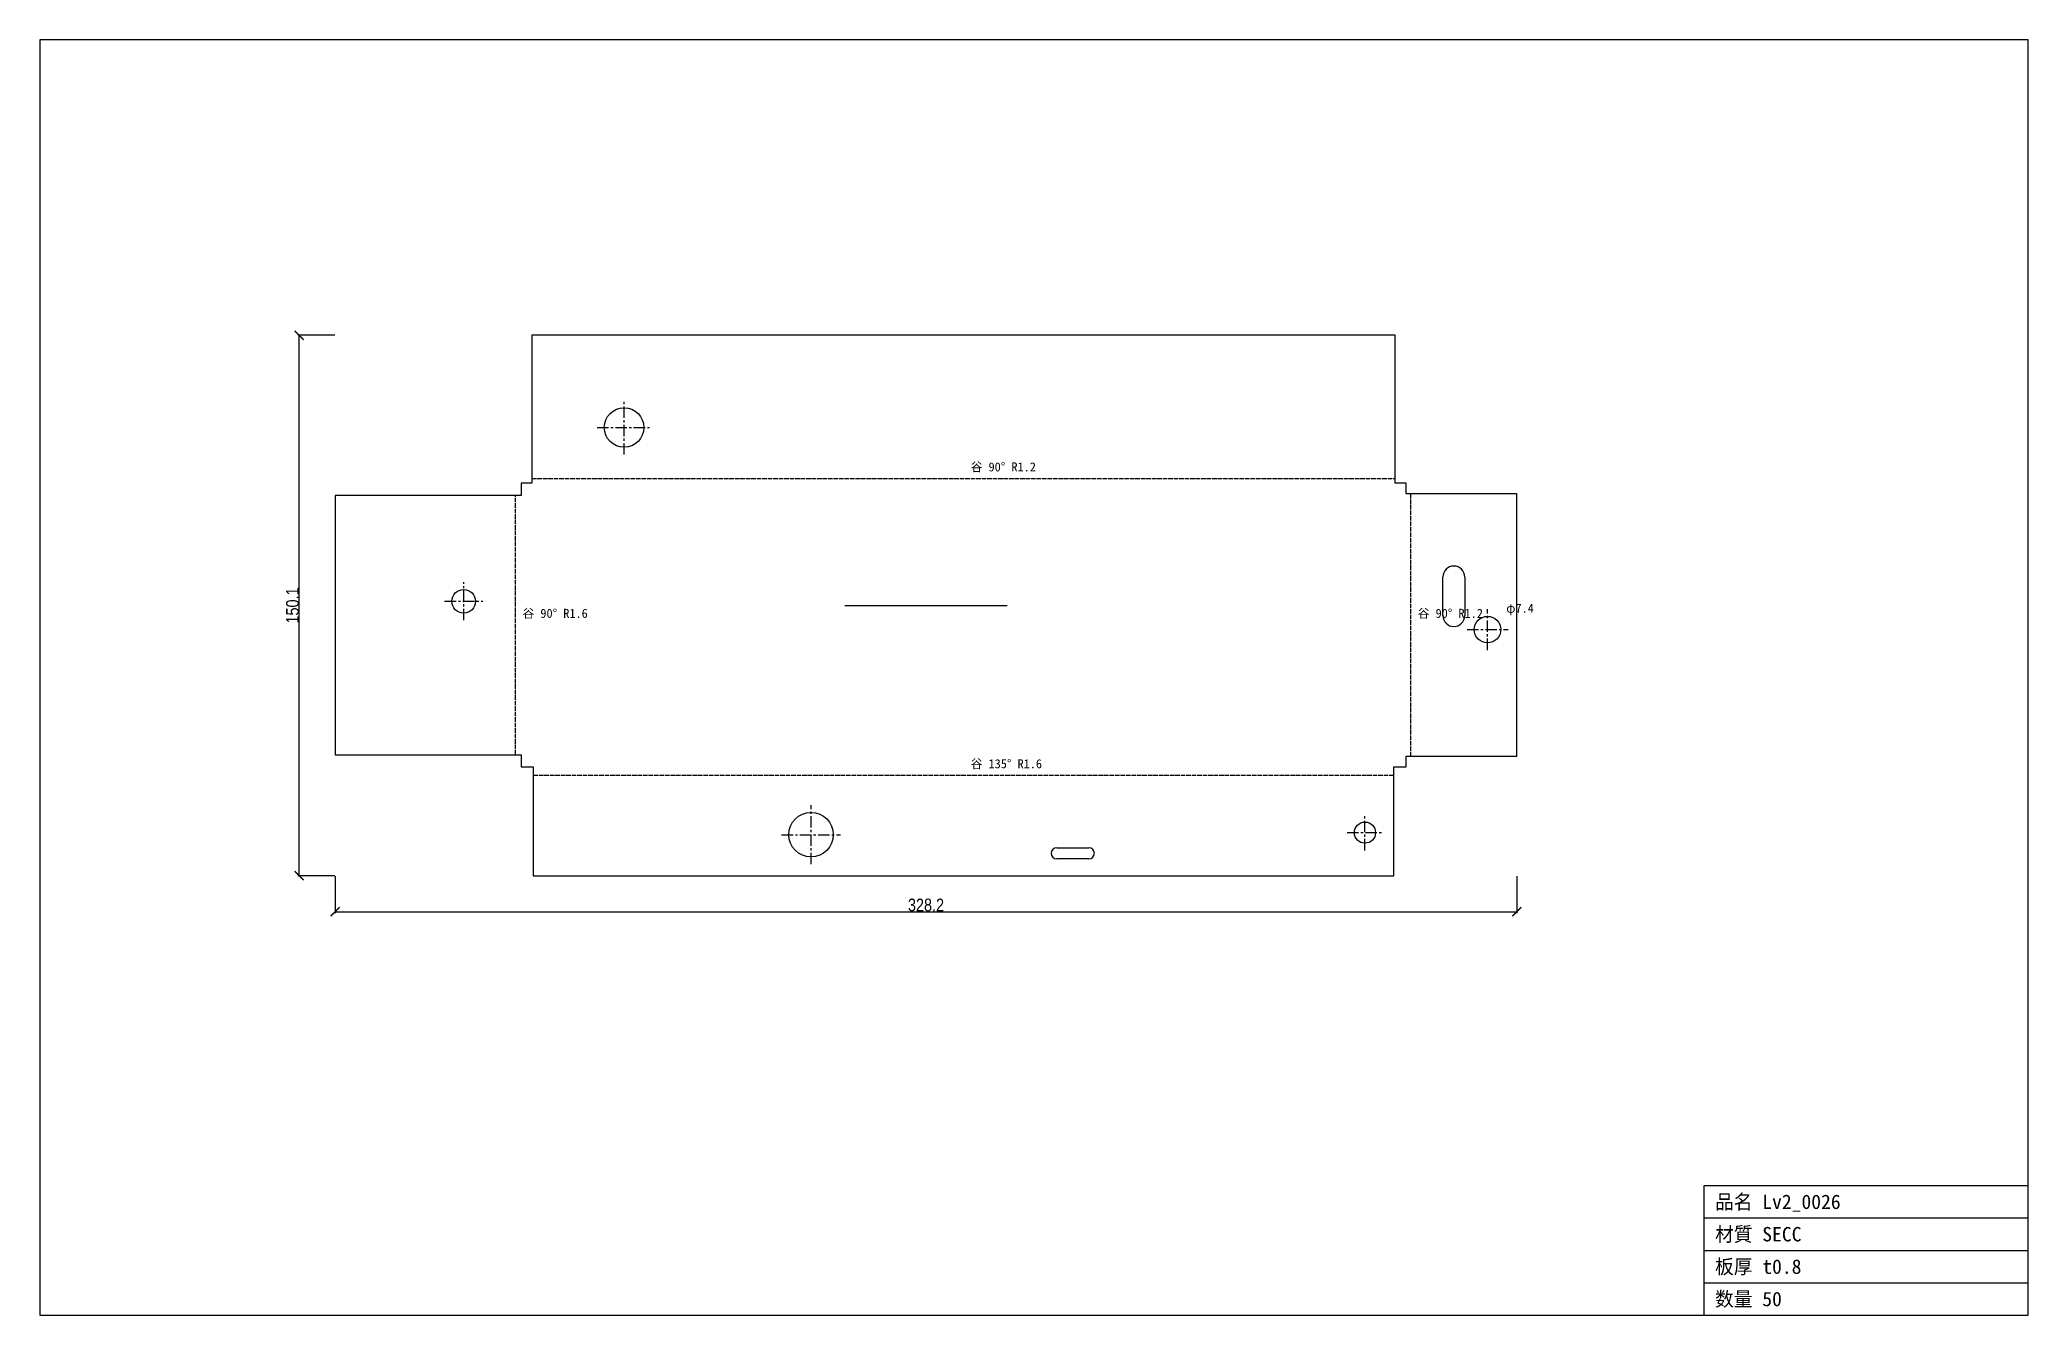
# Model space of a CAD drawing. Header units: millimetres. Extents: x -134 to 419, y -152 to 202.
import ezdxf

# ---------------------------------------------------------------- set-up
doc = ezdxf.new("R2010")
doc.units = ezdxf.units.MM
doc.linetypes.add('CENTER', pattern=[5.08, 3.175, -0.635, 0.635, -0.635])
doc.linetypes.add('DASHED', pattern=[1.524, 1.27, -0.254])
for name, color, linetype in [('BEND', 7, 'Continuous'), ('CENTER', 7, 'Continuous'), ('CUT', 7, 'Continuous'), ('DIM', 7, 'Continuous'), ('FRAME', 7, 'Continuous'), ('MARK', 7, 'Continuous'), ('TEXT', 7, 'Continuous')]:
    doc.layers.add(name, color=color, linetype=linetype)
doc.styles.add('OpenSansCondensed-Light', font='OpenSansCondensed-Light.ttf')
doc.dimstyles.new('EZDXF', dxfattribs={"dimtxt": 0.25, "dimasz": 0.175, "dimexe": 0.375, "dimexo": 0.125, "dimgap": 0.1, "dimtad": 1, "dimlfac": 100, "dimzin": 12, "dimdsep": 46, "dimtxsty": 'OpenSansCondensed-Light', "dimblk": 'ARCHTICK', "dimcen": 2.5, "dimazin": 3, "dimtfac": 0.5, "dimtmove": 2, "dimatfit": 3})

# ---------------------------------------------------------------- blocks, each defined once
blk = doc.blocks.new('_ARCHTICK')
at = {"color": 0, "linetype": 'BYBLOCK', "const_width": 0.15}
blk.add_lwpolyline([(-0.5, -0.5), (0.5, 0.5)], dxfattribs=at)

msp = doc.modelspace()

# ---------------------------------------------------------------- linework, layer by layer
at = {"layer": 'BEND', "color": 1, "linetype": 'DASHED'}
for p, q in [((3, 80.07), (242.84, 80.07)), ((-1.57, 3.4), (-1.57, 75.41)), ((247.1, 75.81), (247.1, 3)), ((242.44, -2.36), (3.4, -2.36))]:
    msp.add_line(p, q, dxfattribs=at)
at = {"layer": 'CENTER', "color": 1, "linetype": 'CENTER'}
for p, q in [((28.63, 86.76), (28.63, 101.77)), ((21.13, 94.27), (36.14, 94.27)), ((-15.93, 40.72), (-15.93, 51.29)), ((-21.21, 46), (-10.64, 46)), ((268.48, 32.45), (268.48, 43.82)), ((262.8, 38.13), (274.17, 38.13)), ((80.57, -26.98), (80.57, -10.65)), ((234.43, -23.18), (234.43, -13.3)), ((72.4, -18.81), (88.73, -18.81)), ((229.49, -18.24), (239.37, -18.24))]:
    msp.add_line(p, q, dxfattribs=at)
at = {"layer": 'CUT'}
for p, q in [((242.84, 119.88), (3, 119.88)), ((3, 119.88), (3, 78.81)), ((242.84, 78.81), (242.84, 119.88)), ((3, 78.81), (0, 78.81)), ((0, 78.81), (0, 75.41)), ((245.84, 78.81), (242.84, 78.81)), ((245.84, 75.81), (245.84, 78.81)), ((0, 75.41), (-51.62, 75.41)), ((-51.62, 75.41), (-51.62, 3.4)), ((276.62, 75.81), (245.84, 75.81)), ((276.62, 3), (276.62, 75.81)), ((256.07, 42.05), (256.07, 52.74)), ((262.18, 52.74), (262.18, 42.05)), ((-51.62, 3.4), (0, 3.4)), ((0, 3.4), (0, 0)), ((0, 0), (3.4, 0)), ((3.4, 0), (3.4, -30.2)), ((242.44, -30.2), (242.44, 0)), ((242.44, 0), (245.84, 0)), ((245.84, 0), (245.84, 3)), ((245.84, 3), (276.62, 3)), ((148.8, -22.45), (157.74, -22.45)), ((157.74, -25.51), (148.8, -25.51)), ((3.4, -30.2), (242.44, -30.2))]:
    msp.add_line(p, q, dxfattribs=at)
for centre, radius in [((28.63, 94.27), 5.5), ((-15.93, 46), 3.29), ((268.48, 38.13), 3.69), ((80.57, -18.81), 6.17), ((234.43, -18.24), 2.94)]:
    msp.add_circle(centre, radius, dxfattribs=at)
for centre, radius, start, end in [((259.12, 52.74), 3.06, 0, 180), ((259.12, 42.05), 3.06, 180, 0), ((148.8, -23.98), 1.53, 90, -90), ((157.74, -23.98), 1.53, -90, 90)]:
    msp.add_arc(centre, radius, start, end, dxfattribs=at)
at = {"layer": 'FRAME'}
for p, q in [((418.68, 201.94), (-133.68, 201.94)), ((-133.68, 201.94), (-133.68, -152.26)), ((418.68, -152.26), (418.68, 201.94)), ((328.68, -152.26), (328.68, -116.26)), ((328.68, -116.26), (418.68, -116.26)), ((328.68, -125.26), (418.68, -125.26)), ((328.68, -134.26), (418.68, -134.26)), ((328.68, -143.26), (418.68, -143.26)), ((-133.68, -152.26), (418.68, -152.26))]:
    msp.add_line(p, q, dxfattribs=at)
at = {"layer": 'MARK'}
msp.add_line((89.99, 44.84), (135.01, 44.84), dxfattribs=at)

# ---------------------------------------------------------------- texts
at = {"layer": 'TEXT'}
for s, height, p in [('谷 90° R1.2', 2.5, (124.92, 82.07)), ('谷 90° R1.6', 2.5, (0.43, 41.41)), ('谷 90° R1.2', 2.5, (249.1, 41.41)), ('φ7.4', 2.5, (273.67, 42.82)), ('谷 135° R1.6', 2.5, (124.92, -0.36)), ('品名 Lv2_0026', 4, (331.68, -122.76)), ('材質 SECC', 4, (331.68, -131.76)), ('板厚 t0.8', 4, (331.68, -140.76)), ('数量 50', 4, (331.68, -149.76))]:
    msp.add_text(s, height=height, dxfattribs=at).set_placement(p)

# ---------------------------------------------------------------- dimensions: what is measured, and where the dimension line sits
at = {"layer": 'DIM'}
msp.add_linear_dim(base=(-61.62, -30.2), p1=(-51.62, -30.2), p2=(-51.62, 119.88), angle=90, dimstyle='EZDXF', override={"dimtxt": 3.5, "dimasz": 2.5, "dimdec": 1, "dimlfac": 1}, dxfattribs=at).render()
msp.add_linear_dim(base=(-51.62, -40.2), p1=(-51.62, -30.2), p2=(276.62, -30.2), dimstyle='EZDXF', override={"dimtxt": 3.5, "dimasz": 2.5, "dimdec": 1, "dimlfac": 1}, dxfattribs=at).render()

doc.saveas('drawing.dxf')
